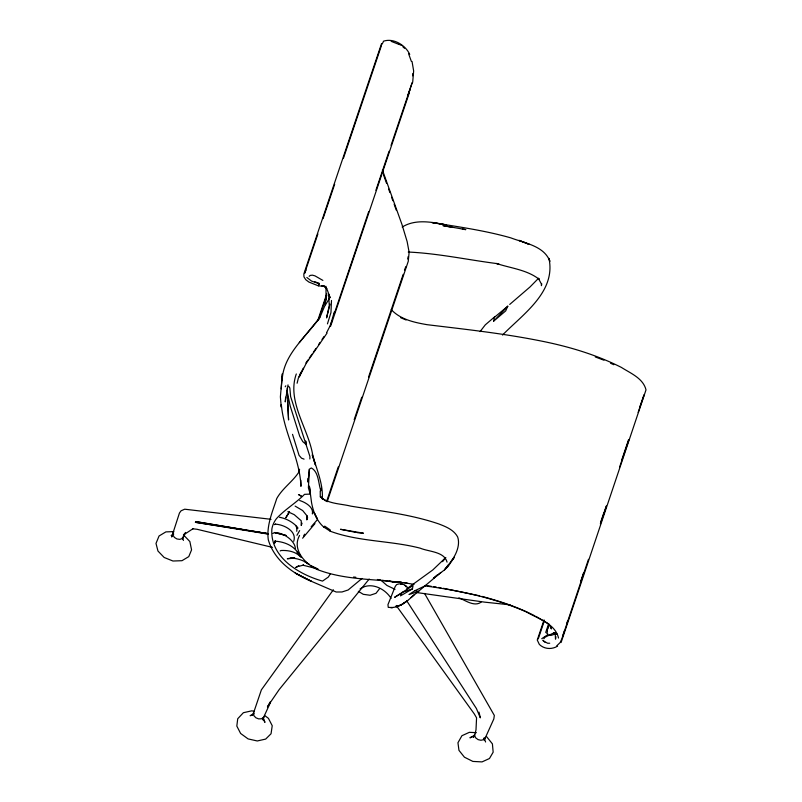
<?xml version="1.0" encoding="UTF-8"?>
<svg xmlns="http://www.w3.org/2000/svg" width="802" height="802" viewBox="0 0 802 802"><rect width="100%" height="100%" fill="white"/><g stroke="black" fill="none" stroke-linecap="round" stroke-linejoin="round"><path stroke-width="1.2" d="M295.347 548.367C294.805 540.769 283.968 532.618 274.535 532.538L285.973 535.445L274.535 532.538L272.901 533.44M309.873 458.985L309.923 456.538L290.625 396.639L289.843 387.978L288.73 386.333M281.352 404.689C283.728 432.639 299.938 458.022 300.93 486.343L300.8 480.228M282.174 379.968C283.357 354.534 306.093 336.88 319.797 317.632L324.609 306.244L329.281 298.645M447.045 562.132C444.428 551.515 428.769 551.786 420.238 548.187C390.624 540.478 358.975 541.871 330.193 531.195L330.244 529.942L324.75 526.172L323.637 526.964C316.6 520.739 313.281 511.766 311.577 502.754L309.361 486.082L310.374 492.769M296.75 531.295L296.94 528.227M412.659 75.829L412.819 73.543M285.622 397.17L285.251 401.892L288.018 384.87M412.679 82.335L413.652 70.937L412.048 61.513M330.935 323.497L334.274 312.028M322.264 498.964C323.417 483.706 316.289 469.08 312.62 454.493C308.148 428.108 286.615 401.371 296.299 373.963M263.156 717.63L262.876 719.885L263.998 716.958M309.452 469.611L308.399 487.837L309.923 492.989M407.737 259.016L408.098 256.7M321.231 488.368L320.84 490.724C318.294 483.496 318.805 471.957 311.346 467.957L309.211 469.25L308.078 482.182L307.918 478.583M541.761 283.818L541.45 285.662L541.33 283.848L538.483 278.535L539.405 279.477C527.145 269.723 510.884 268.289 496.458 263.487L498.784 263.828C468.629 260.048 438.654 253.432 408.258 252.039M555.936 636.698L555.515 639.154L555.174 633.189L553.621 632.688L556.979 634.031L555.174 633.189L552.728 633.39L544.809 637.349L543.896 638.763M324.99 304.8L326.133 298.575M299.567 469.26L299.116 471.716C292.79 481.661 282.525 488.137 276.76 498.513C272.49 511.877 266.354 525.48 268.289 539.766C274.224 560.197 292.54 573.48 311.377 581.26L295.266 573.109L311.427 581.34L336.168 592.006L341.993 591.976L348.148 589.981L362.013 578.463M412.449 588.879L402.153 592.417L400.519 595.866L412.449 588.879L413.07 585.52L394.614 597.3L401.07 593.52M493.631 321.211L494.473 317.281L507.796 306.194L505.711 310.875L493.631 321.211L507.796 306.194M297.111 383.236L298.434 377.782M274.715 542.964L275.297 540.648L274.715 542.964L275.036 541.771L276.49 541.28C286.474 542.332 295.326 546.713 299.737 555.836L299.637 555.124M330.063 304.058L326.564 317.923L329.271 305.582L328.599 294.194M547.425 632.217L547.315 629.77L548.959 624.437M327.447 323.878L330.965 312.519L331.487 300.489M293.722 541.3C297.171 531.325 284.229 524.608 275.337 524.147M566.563 624.187L567.636 620.818M318.845 284.85L318.494 285.913L324.78 286.274L326.915 288.67L323.557 286.023L321.692 285.622L324.78 286.274L327.356 290.123L330.093 297.753L328.92 294.364M562.633 636.176L564.418 630.763M561.851 638.773L588.467 559.345M603.555 514.303L606.342 506.002M621.831 459.767L628.578 439.616M381.541 43.599L303.838 274.003L303.968 276.89L305.762 279.708L308.95 282.083L318.244 285.793L319.356 283.407L314.745 281.723M304.7 273.071L317.883 233.983M323.076 218.585L334.665 184.239M343.457 158.174L381.411 45.654M317.612 320.94L326.805 293.712M300.8 372.359L299.196 377.1L306.214 363.326L327.056 333.091M318.404 320.158L326.805 295.246M334.023 314.484L368.719 211.588M375.897 190.295L389.06 151.267M391.055 145.352L412.188 82.676L408.519 93.353M330.584 326.264L409.241 93.052M326.685 501.21L338.243 466.944M354.183 419.677L361.762 397.221M368.539 377.13L403.205 274.314M327.176 501.721L408.258 261.312L409.12 252.219L407.145 241.623L401.992 224.55L382.384 169.934M544.057 619.886L537.26 640.036L539.345 644.427C544.267 649.239 551.846 649.71 557.591 646.111M538.262 638.863L544.237 621.109M548.538 624.096L545.741 632.387L547.766 633.891M580.929 580.848L583.726 572.538M600.909 521.521L603.706 513.22M561.089 642.512L646.001 389.882C643.214 378.263 630.482 373.251 621.38 367.406C595.194 354.193 566.954 345.993 538.232 340.449C501.481 333.201 464.218 329.191 427.065 324.68C414.283 322.444 400.449 319.517 391.246 309.612M581.049 580.859L583.866 572.558M600.347 523.927L606.382 506.132M619.645 466.985L628.898 439.707M638.141 412.418L644.176 394.634M641.069 403.396L643.856 395.326M547.315 629.77L548.929 625.119M313.231 511.566L312.399 513.932C313.772 506.914 305.151 502.242 299.667 500.498M302.053 523.195L301.241 525.49L301.251 520.779L294.224 514.653L287.838 511.706M307.617 517.611L306.815 519.886L307.156 515.977L307.326 518.653L307.196 516.077L302.675 510.553L295.116 506.102M639.565 407.667L640.698 404.459M182.615 538.974L183.748 536.037M252.6 715.264L253.733 712.326M474.604 734.411L473.471 737.339L474.614 735.384L469.942 737.82L473.751 736.076M485.461 737.309L484.328 740.246L484.017 737.9L485.601 742.01M404.459 270.053L405.872 266.585M172.51 534.904L171.648 536.979L173.633 531.967M299.567 535.445C291.697 549.45 305.031 563.956 317.361 569.55C348.068 581.42 382.003 578.402 414.032 584.417M329.853 326.133L332.158 320.83M407.787 95.067L410.002 90.045M185.623 532.418L182.265 538.543L179.798 539.365L176.941 538.964L174.465 537.46L173.021 535.245L173.001 532.919L179.447 513.029L181.072 510.794L184.701 509.2L271.066 519.305M304.519 273.412L306.053 269.993M561.43 639.715L560.147 642.542L556.738 645.851M298.976 376.719L303.246 368.228M326.675 332.529L329.672 326.725M480.047 331.617L485.29 324.85L495.055 316.499M303.547 536.147L304.64 534.172M296.94 535.295L299.647 530.613M267.577 706.702L270.474 701.8L267.437 706.923M289.402 511.756L285.793 517.811L289.522 511.756M381.812 44.471L383.166 42.215M330.244 574.031L328.309 577.069L322.534 581.099C298.885 574.463 269.763 557.059 271.878 528.939A56.23 36.08 18.4 0 1 276.479 518.613C284.82 509.42 295.898 503.135 304.519 494.343L310.384 494.092M318.715 344.439L320.038 342.454M322.033 339.477L324.018 336.499M285.201 386.764L285.833 385.822M305.923 362.915L307.948 360.008M309.291 358.073L311.998 354.193M313.341 352.258L316.048 348.379M333.361 589.761L261.382 689.85L253.372 713.429L253.983 715.795L255.908 717.79L258.625 718.883L261.422 718.793L263.537 717.519L270.635 702.051L279.156 689.6L369.201 579.024M302.625 538.202L314.965 523.576M316.83 520.308L311.176 526.754M379.386 588.949L375.998 593.3L370.103 595.264L363.266 594.312L358.314 591.305M448.298 565.009L444.529 569.851L433.411 578.362L437.11 575.024M451.315 561.129C456.097 554.603 460.418 545.019 457.661 536.959C453.802 529.791 445.842 526.633 438.624 523.886C410.293 514.232 380.308 510.964 350.905 506.152C340.66 503.596 328.399 504.057 320.188 496.709L325.692 500.989M319.797 317.632L299.286 342.634M184.881 533.29L183.387 535.044L193.092 528.648L192.59 528.759L197.041 529.28L272.459 547.375M445.491 557.871L442.273 561.651L445.18 558.322M445.822 557.5L432.759 569.981L406.644 588.889M538.613 278.214L529.982 286.996L509.701 304.439M392.84 607.575L390.684 607.575C400.058 607.585 407.667 600.989 414.043 594.793M502.513 335.066C522.884 314.183 556.187 291.918 548.959 258.374L549.881 261.362C544.197 245.843 524.488 243.096 510.784 237.863C484.979 230.495 458.343 226.806 431.897 222.535L446.072 224.871C431.757 222.024 415.446 218.816 402.203 227.046M440.889 572.438L411.055 597.62M309.151 276.339L310.234 275.407L312.419 275.166L315.016 275.878L322.885 280.409M481.22 602.051C474.523 607.214 465.521 600.417 458.904 597.831M360.088 588.959C370.604 581.38 384.94 588.407 391.085 598.392M541.731 638.713L547.936 634.552M414.935 590.683L408.98 594.523L418.724 591.405L414.935 590.683L426.143 585.33M171.107 535.455L173.733 534.092M254.254 713.62L250.124 715.685L252.279 715.204M274.404 524.618L275.607 524.087M280.199 550.954L281.001 550.513C288.299 550.122 296.149 551.666 301.121 557.44M555.225 634.031L550.934 635.425L548.909 635.174M383.256 41.293C393.291 37.624 405.541 45.112 409.732 54.416M299.276 566.222L303.537 565.049L302.865 565.169L316.98 568.718M290.905 558.032L287.317 558.773L294.815 558.092L290.905 558.032C297.432 558.352 303.938 560.387 309.131 564.448L304.72 561.631M173.803 531.596L165.874 531.896L159.057 535.977L155.999 543.425L157.964 551.034L164.169 557.48L172.951 561.019L181.964 560.698L188.771 556.628L191.568 549.871L189.863 541.561L183.538 534.974M392.278 607.575L388.258 607.365L387.957 604.658L395.226 586.473L396.579 584.608C400.509 582.713 405.481 584.367 407.897 587.896M549.721 643.234L547.666 643.264L543.365 640.898M401.451 582.142L393.07 581.981L382.203 580.247M476.398 732.657L469.34 732.336L461.922 735.715L457.952 742.752L458.965 750.361L464.428 757.188L472.869 761.419L482.032 761.9L489.461 758.522L493.16 752.176L492.408 743.875L486.774 736.858M401.18 582.473L393.07 581.981L389.762 580.969M403.506 582.613L406.985 582.833M357.552 532.739L363.426 533.19L340.489 529.29L356.339 532.488M353.572 577.029L355.867 577.26M400.549 584.097L402.804 584.347M462.353 229.182L465.822 229.613L442.925 225.593L452.699 227.477M510.112 604.848L484.679 602.152L416.148 592.467M425.17 585.931C459.777 590.613 494.393 597.861 526.483 611.966C537.841 618.673 555.245 623.575 558.523 638.051M279.497 517.28C286.023 518.423 292.169 521.791 296.75 526.413L297.993 528.087L296.961 528.648L296.068 526.112M427.666 585.781L431.326 586.312M433.772 586.673L436.208 587.034M246.013 530.122L195.347 522.303L267.968 534.062M248.48 530.513L250.956 530.894M253.422 531.285L255.898 531.656M258.364 532.047L260.84 532.418M264.54 532.999L267.016 533.37M377.371 579.475L379.787 579.866M268.068 533.661L195.528 521.551L268.149 533.891M438.624 587.435L441.01 587.866M443.386 588.307L479.586 595.806M254.274 711.304L251.768 710.833L243.367 712.717L237.723 718.742L236.821 726.081L240.62 733.469L248.109 738.913L257.282 740.968L265.673 739.083L271.046 733.75L272.229 725.72L268.429 718.331L264.55 715.434M481.932 596.407C500.147 601.279 518.172 607.184 534.934 615.916M391.175 41.343L399.195 44.481M319.336 283.798L311.527 281.071L306.835 277.462M304.068 459.125L301.532 458.183L299.066 455.356L292.529 434.343M595.284 356.95L603.956 360.208M400.739 317.742L406.093 319.988M610.522 363.226L613.801 364.73M395.025 589.33L386.915 585.44L380.579 579.856M322.735 499.044L320.289 496.127L320.229 490.884M398.534 44.01L401.521 45.473M310.595 565.47L318.053 569.029M536.057 616.447L548.969 624.096L551.435 628.918L550.563 626.693M323.637 526.964L330.193 531.195M306.444 444.709L302.795 441.641L299.727 436.268L290.204 405.992L287.006 391.015L287.206 394.634M402.855 46.767L404.529 48.27M542.743 640.267L544.859 642.171M404.89 585.36L406.253 586.853L405.952 586.312M396.188 605.48L474.233 713.83L476.568 717.83L475.997 729.86L474.614 735.645L475.786 737.94L478.102 739.624L480.949 740.266L483.556 739.685L485.22 738.03L493.811 718.983L494.333 715.454L424.559 593.43M406.674 600.708L476.428 708.567L480.328 717.83L479.015 712.136M263.487 719.524L264.951 722.361L263.507 718.572M182.365 537.571L183.437 540.428M383.567 175.047L386.524 183.237M388.639 189.082L389.912 192.58M391.597 197.262L392.87 200.771M394.143 204.279L396.258 210.124M408.529 53.523L411.336 61.333M305.642 441.24L305.873 443.717M305.823 441.18L305.983 443.636M287.527 400.659L288.57 419.957L287.226 388.008M325.993 286.364L326.063 299.968M281.231 388.83L282.374 373.782L280.389 396.86L281.271 407.155L281.271 404.719M454.333 557.25L448.128 566.402L444.529 569.851L454.333 557.25M298.735 565.891L295.818 567.505L298.735 565.891M407.576 600.568L400.769 605.229L407.576 600.568M400.789 605.009L396.258 606.683L400.789 605.009M523.485 242.074L518.934 240.359L529.15 244.359L523.485 242.074M301.682 496.378L298.504 494.533L301.682 496.378M299.928 554.673L297.211 552.277L299.928 554.673M317.452 519.215L314.103 512.588L317.452 519.215M314.454 461.772L312.259 454.784L315.407 464.849L314.454 461.772"/></g></svg>
